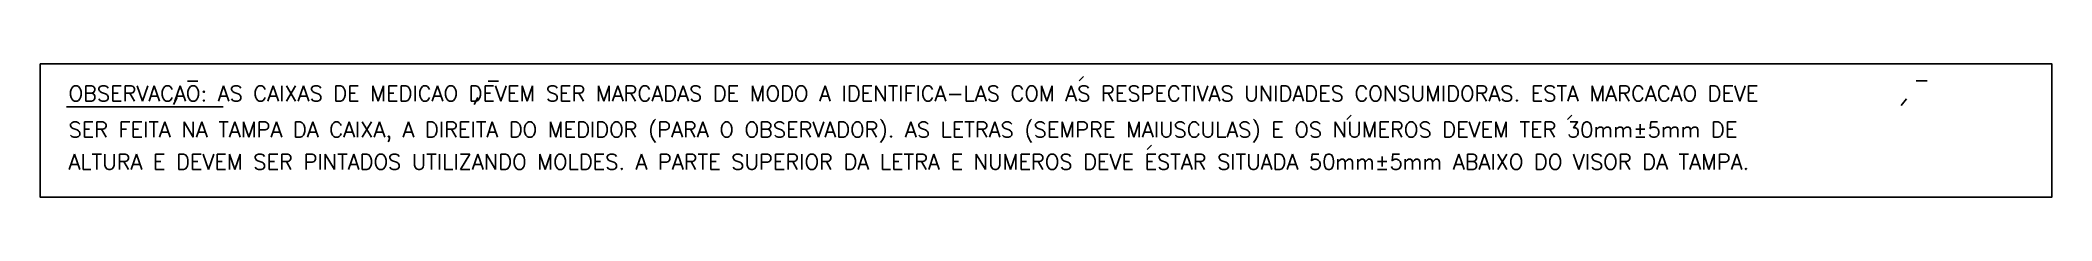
# Model space of a CAD drawing. Extents: x -263 to -2, y 5 to 22.
import ezdxf

# ---------------------------------------------------------------- set-up
doc = ezdxf.new("R2010")
doc.units = 0
doc.header["$LTSCALE"] = 0.5
doc.header["$MEASUREMENT"] = 0
doc.layers.get('0').update_dxf_attribs({"linetype": 'CONTINUOUS'})
doc.layers.add('CIRCUITOS', color=7, linetype='CONTINUOUS')
doc.styles.add('ROMANS', font='ROMANS.SHX', dxfattribs={"height": 0.1})

msp = doc.modelspace()

# ---------------------------------------------------------------- linework, layer by layer
at = {"linetype": 'CONTINUOUS'}
for p, q in [((-243.77, 19.66), (-242.42, 19.66)), ((-204.74, 19.66), (-203.39, 19.66)), ((-128.02, 19.71), (-127.46, 20.26)), ((-19.33, 19.7), (-17.9, 19.7)), ((-245.12, 17.52), (-245.6, 16.64)), ((-206.09, 17.52), (-206.57, 16.64)), ((-20.6, 17.35), (-21.27, 16.51)), ((-93.23, 14.68), (-92.68, 15.24)), ((-64.6, 14.68), (-64.04, 15.24)), ((-119.18, 10.76), (-118.62, 11.32))]:
    msp.add_line(p, q, dxfattribs=at)
msp.add_lwpolyline([(-262.9, 21.93), (-262.9, 4.57), (-1.72, 4.57), (-1.72, 21.93)], close=True, dxfattribs=at)
at = {"layer": 'CIRCUITOS', "linetype": 'CONTINUOUS'}
msp.add_line((-259.48, 16.32), (-239.15, 16.32), dxfattribs=at)

# ---------------------------------------------------------------- texts
at = {"layer": 'CIRCUITOS', "linetype": 'CONTINUOUS', "style": 'ROMANS'}
for s, p in [('OBSERVACAO: AS CAIXAS DE MEDICAO DEVEM SER MARCADAS DE MODO A IDENTIFICA-LAS COM AS RESPECTIVAS UNIDADES CONSUMIDORAS. ESTA MARCACAO DEVE', (-259.23, 17.06)), ('SER FEITA NA TAMPA DA CAIXA, A DIREITA DO MEDIDOR (PARA O OBSERVADOR). AS LETRAS (SEMPRE MAIUSCULAS) E OS NUMEROS DEVEM TER 30mm%%P5mm DE', (-259.23, 12.36)), ('ALTURA E DEVEM SER PINTADOS UTILIZANDO MOLDES. A PARTE SUPERIOR DA LETRA E NUMEROS DEVE ESTAR SITUADA 50mm%%P5mm ABAIXO DO VISOR DA TAMPA.', (-259.23, 8.17))]:
    msp.add_text(s, height=2, dxfattribs=at).set_placement(p)

doc.saveas('drawing.dxf')
